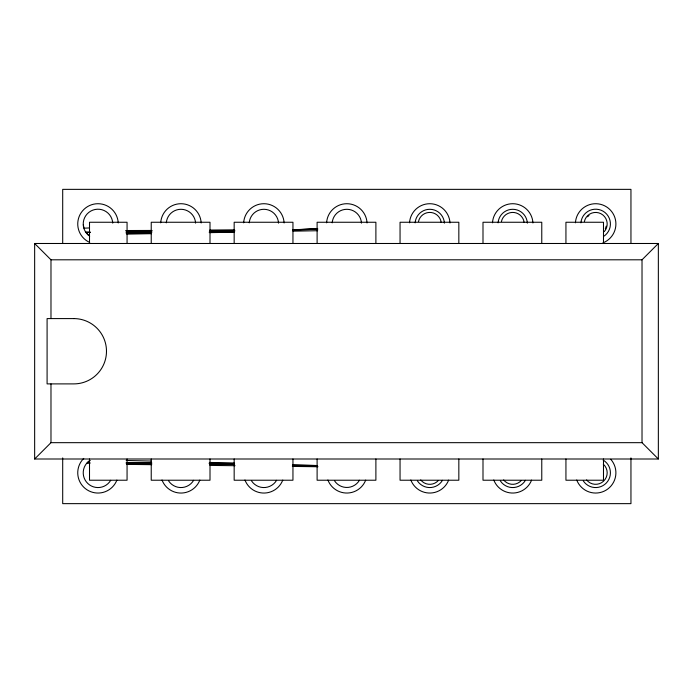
<?xml version="1.0" encoding="UTF-8"?>
<svg xmlns="http://www.w3.org/2000/svg" width="693" height="693" viewBox="0 0 693 693"><rect width="100%" height="100%" fill="white"/><g stroke="black" fill="none" stroke-linecap="round" stroke-linejoin="round"><path stroke-width="1.04" d="M34.65 459L50.979 442.671L642.021 442.671L658.35 459L658.35 243.486L34.65 243.486L34.65 459L658.35 459M34.65 243.486L50.979 259.806L642.021 259.806L658.35 243.486M89.96 460.516L87.422 462.699L89.553 462.725M317.541 228.465L292.914 229.877L317.723 228.829M89.241 227.954L83.992 228.188L83.342 224.783M292.931 230.241L317.766 229.184M126.784 234.121L151.524 233.68M209.615 232.649L234.355 232.207M293.018 231.167L317.68 230.726M126.204 233.524L151.031 233.203M209.321 232.458L234.147 232.146M126.013 230.734L151.862 230.613M210.005 230.336L234.771 230.215M88.219 234.901L85.932 232.242L90.237 232.224M126.836 232.025L151.594 231.895M209.71 231.592L234.468 231.462M126.247 230.526L151.143 230.44M209.589 230.232L234.477 230.145M85.932 232.242L90.255 232.242M125.953 232.19L151.914 232.146M209.243 232.068L234.13 232.034M209.797 464.085L234.589 464.05M209.736 463.886L234.563 463.86M209.823 464.154L234.399 463.912M151.854 230.838L126.013 230.821L151.828 230.925M209.988 230.882L234.754 230.899M87.058 463.019L90.272 463.019M126.732 463.08L151.334 463.123L126.819 463.037M209.936 231.09L234.684 231.159M125.979 462.985L151.906 463.063M209.745 463.938L234.572 463.998M209.286 463.478L234.087 463.617M209.182 463.322L234.087 463.513M126.81 464.379L151.715 464.674M209.979 465.41L235.031 465.705M292.385 466.415L317.974 466.744M126.178 460.473L151.013 461.062M209.329 462.43L234.173 463.011M292.628 464.57L317.507 465.549M292.385 465.427L317.273 466.441M642.021 259.806L642.021 442.671M630.951 243.052L630.951 189.354L62.699 189.354L62.699 243.052M630.951 457.9L630.951 503.646L62.699 503.646L62.699 457.9M603.49 243.486L603.49 222.254L565.938 222.254L565.938 243.486M603.49 459L603.49 480.223L565.938 480.223L565.938 459M541.77 243.486L541.77 222.254L482.995 222.254L482.995 243.486M541.77 459L541.77 480.223L482.995 480.223L482.995 459M458.835 243.486L458.835 222.254L400.052 222.254L400.052 243.486M458.835 459L458.835 480.223L400.052 480.223L400.052 459M375.892 243.486L375.892 222.254L317.108 222.254L317.108 243.486M375.892 459L375.892 480.223L317.108 480.223L317.108 459M292.948 243.486L292.948 222.254L234.165 222.254L234.165 243.486M292.948 459L292.948 480.223L234.165 480.223L234.165 459M210.005 243.486L210.005 222.254L151.23 222.254L151.23 243.486M210.005 459L210.005 480.223L151.23 480.223L151.23 459M127.062 243.486L127.062 222.254L89.51 222.254L89.51 243.486M127.062 459L127.062 480.223L89.51 480.223L89.51 459M50.979 259.806L50.979 318.589M50.979 383.896L50.979 442.671M580.925 222.851A14.77 14.77 0 0 1 603.161 211.244A14.77 14.77 0 0 1 603.733 236.322M498.076 222.86A14.674 14.674 0 0 1 512.846 209.295A14.674 14.674 0 0 1 527.356 223.146M415.133 222.86A14.674 14.674 0 0 1 429.911 209.295A14.674 14.674 0 0 1 444.412 223.146M332.19 222.86A14.674 14.674 0 0 1 346.968 209.295A14.674 14.674 0 0 1 361.477 223.146M89.674 236.166A14.77 14.77 0 0 1 90.74 211.105A14.77 14.77 0 0 1 112.742 223.137M442.489 480.301A14.77 14.77 0 0 1 417.403 480.881M603.334 464.197A11.53 11.53 0 0 1 603.542 481.202A11.53 11.53 0 0 1 586.59 479.928M584.364 221.604A11.53 11.53 0 0 1 600.848 213.669A11.53 11.53 0 0 1 604.244 231.653M521.301 480.483A11.53 11.53 0 0 1 503.646 479.928M501.42 221.604A11.53 11.53 0 0 1 524.125 222.323M438.357 480.483A11.53 11.53 0 0 1 420.703 479.928M418.477 221.604A11.53 11.53 0 0 1 441.181 222.323M525.433 480.301A14.77 14.77 0 0 1 500.346 480.881M359.459 480.249A14.674 14.674 0 0 1 334.546 480.829M603.153 460.074A14.77 14.77 0 0 1 606.332 482.995A14.77 14.77 0 0 1 583.289 480.881M249.246 222.86A14.674 14.674 0 0 1 264.024 209.295A14.674 14.674 0 0 1 278.534 223.146M166.303 222.86A14.674 14.674 0 0 1 181.081 209.295A14.674 14.674 0 0 1 195.591 223.146M89.7 242.437A20.253 20.253 0 0 1 78.448 218.659A20.253 20.253 0 0 1 100.182 203.829A20.253 20.253 0 0 1 118.226 222.973M160.715 222.834A20.253 20.253 0 0 1 181.003 203.716A20.253 20.253 0 0 1 201.169 222.973M243.659 222.834A20.253 20.253 0 0 1 263.946 203.716A20.253 20.253 0 0 1 284.113 222.973M116.883 480.11A20.253 20.253 0 0 1 86.911 489.743A20.253 20.253 0 0 1 83.723 458.428M110.715 480.301A14.77 14.77 0 0 1 87.794 483.48A14.77 14.77 0 0 1 89.908 460.438M199.827 480.11A20.253 20.253 0 0 1 162.006 479.998M193.659 480.301A14.77 14.77 0 0 1 168.581 480.881M282.77 480.11A20.253 20.253 0 0 1 244.95 479.998M276.602 480.301A14.77 14.77 0 0 1 251.524 480.881M606.202 226.169A10.785 10.785 0 0 1 605.275 228.829M587.612 216.779A10.785 10.785 0 0 1 588.989 215.488M575.433 222.834A20.253 20.253 0 0 1 593.953 203.785A20.253 20.253 0 0 1 615.401 219.473A20.253 20.253 0 0 1 602.849 242.896M326.602 222.834A20.253 20.253 0 0 1 346.89 203.716A20.253 20.253 0 0 1 367.047 222.973M610.741 459.294A20.253 20.253 0 0 1 606.176 490.098A20.253 20.253 0 0 1 576.723 479.998M492.489 222.834A20.253 20.253 0 0 1 512.777 203.716A20.253 20.253 0 0 1 532.934 222.973M531.592 480.11A20.253 20.253 0 0 1 493.78 479.998M365.705 480.11A20.253 20.253 0 0 1 327.893 479.998M409.546 222.834A20.253 20.253 0 0 1 429.833 203.716A20.253 20.253 0 0 1 449.991 222.973M448.648 480.11A20.253 20.253 0 0 1 410.836 479.998M151.576 464.171L126.784 464.206L151.585 464.197M73.839 318.589L47.089 318.589L47.089 383.896L73.839 383.896A32.658 32.658 0 0 0 106.488 351.238A32.658 32.658 0 0 0 73.839 318.589"/></g></svg>
